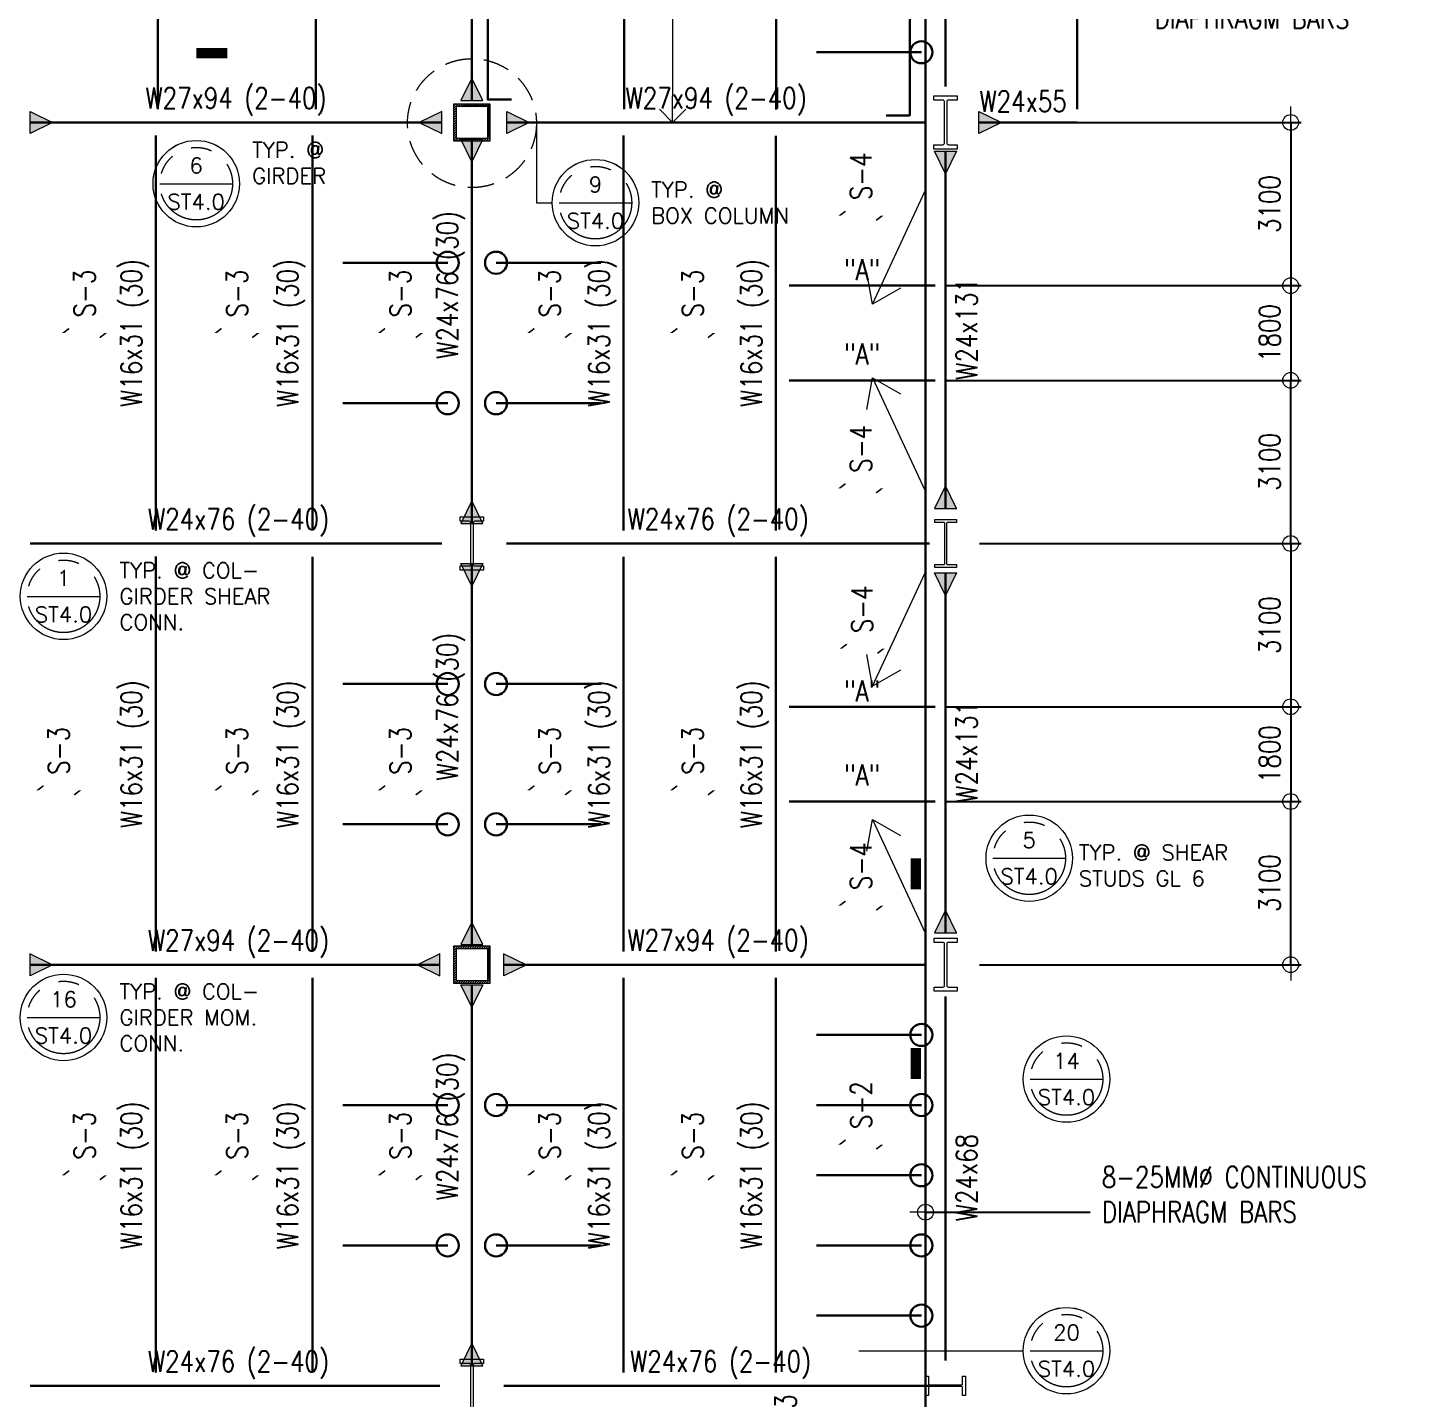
# Model space of a CAD drawing. Header units: millimetres. Extents: x 713683 to 908490, y -16030 to 119854.
# Drawn here: x 766203 to 792601, y 13241 to 39274 of the extents above; entities that cross this region are included whole.
import ezdxf
from ezdxf.enums import TextEntityAlignment as Align

# ---------------------------------------------------------------- set-up
doc = ezdxf.new("R2010")
doc.units = ezdxf.units.MM
doc.header["$MEASUREMENT"] = 0
doc.linetypes.add('DASHED', pattern=[0.75, 0.5, -0.25])
doc.linetypes.add('PHANTOM2', pattern=[1.25, 0.625, -0.125, 0.125, -0.125, 0.125, -0.125])
doc.layers.get('0').update_dxf_attribs({"lineweight": 0})
for name, color, linetype, lineweight in [('HATCH', 8, 'Continuous', 5), ('S-ANNO-DIMS', 252, 'Continuous', 5), ('S-ANNO-MARK', 2, 'Continuous', 18), ('S-ANNO-NPLT', 7, 'Continuous', 15), ('S-Anno-Symb', 143, 'PHANTOM2', 15), ('S-BEAM', 5, 'Continuous', 30), ('S-BEAM-IDEN', 2, 'Continuous', 9), ('S-BRACE', 2, 'Continuous', 9), ('S-BRACING', 1, 'Continuous', 9), ('S-COLS', 2, 'Continuous', 20), ('S-CONN', 1, 'Continuous', 9), ('S_DRB', 4, 'Continuous', 30), ('SPOT DET.', 1, 'Continuous', 20)]:
    doc.layers.add(name, color=color, linetype=linetype, lineweight=lineweight)
doc.styles.add('1', font='simplex8.shx', dxfattribs={"width": 0.8, "height": 400})
doc.styles.add('ARIALNW', font='ARIALN.TTF')
doc.styles.add('ROMANSX', font='ROMANS.shx', dxfattribs={"height": 0.09375})
doc.styles.add('SIMPLEX', font='SIMPLEX.shx', dxfattribs={"width": 0.8, "height": 400})
doc.dimstyles.new('DIM 200', dxfattribs={"dimtxt": 0.36, "dimasz": 0.2, "dimexe": 0.1, "dimexo": 0, "dimgap": 0.08, "dimtad": 1, "dimlfac": 2, "dimrnd": 0.005, "dimzin": 1, "dimdsep": 46, "dimtxsty": 'ARIALNW', "dimcen": 0.09, "dimclrd": 6, "dimclre": 6, "dimclrt": 13, "dimadec": 0, "dimazin": 0, "dimtfac": 1, "dimtofl": 0, "dimtmove": 2, "dimatfit": 3, "dimfxl": 1, "dimtolj": 1, "dimtzin": 0, "dimarcsym": 0})
doc.dimstyles.new('DIM_100', dxfattribs={"dimtxt": 400, "dimasz": 2, "dimexe": 100, "dimexo": 200, "dimgap": 200, "dimtad": 1, "dimdec": 0, "dimrnd": 1, "dimzin": 1, "dimdsep": 46, "dimtxsty": 'SIMPLEX', "dimblk1": 'ESCADIM_ARW', "dimblk2": 'ESCADIM_ARW', "dimsah": 1, "dimcen": 50, "dimclrd": 256, "dimclre": 256, "dimclrt": 52, "dimazin": 0, "dimtfac": 1, "dimtdec": 0, "dimtofl": 0, "dimtmove": 0, "dimatfit": 3, "dimldrblk": 'ESCADIM_ARW', "dimfxl": 1, "dimtolj": 1, "dimtzin": 0, "dimarcsym": 0})
doc.dimstyles.new('DIM_200', dxfattribs={"dimtxt": 400, "dimasz": 2, "dimexe": 200, "dimexo": 200, "dimgap": 200, "dimtad": 1, "dimdec": 0, "dimrnd": 1, "dimzin": 1, "dimdsep": 46, "dimtxsty": 'SIMPLEX', "dimblk1": 'ESCADIM_ARW', "dimblk2": 'ESCADIM_ARW', "dimsah": 1, "dimcen": 50, "dimclrd": 251, "dimclre": 251, "dimclrt": 52, "dimazin": 0, "dimtfac": 1, "dimtdec": 0, "dimtofl": 0, "dimtmove": 0, "dimatfit": 3, "dimldrblk": 'ESCADIM_ARW', "dimfxl": 1, "dimtolj": 1, "dimtzin": 0, "dimarcsym": 0})
doc.dimstyles.new('ESCA', dxfattribs={"dimtxt": 300, "dimasz": 1, "dimexe": 100, "dimexo": 100, "dimgap": 100, "dimtad": 1, "dimdec": 0, "dimrnd": 1, "dimdsep": 46, "dimtxsty": '1', "dimblk1": 'ESCADIM_ARW', "dimblk2": 'ESCADIM_ARW', "dimsah": 1, "dimcen": 50, "dimclrd": 256, "dimclre": 256, "dimclrt": 52, "dimadec": 0, "dimazin": 0, "dimtfac": 1, "dimtdec": 0, "dimtofl": 0, "dimtmove": 0, "dimatfit": 3, "dimldrblk": 'ESCADIM_ARW', "dimfxl": 1, "dimtolj": 1, "dimtzin": 0, "dimarcsym": 0})

# ---------------------------------------------------------------- blocks, each defined once
blk = doc.blocks.new('2F COLUMN LAYOUT')
at = {"layer": 'HATCH', "ltscale": 0.05}
h = blk.add_hatch(dxfattribs=at)
h.set_pattern_fill('ANSI31', color=256, scale=250, style=0)
h.set_pattern_definition([(45, (-536014.6, 18523.98), (-22.0970869, 22.0970869), [])])
h.paths.add_polyline_path([(34700, 39700), (35300, 39700), (35300, 40300), (34700, 40300)], flags=16)
h.paths.add_polyline_path([(34650, 39650), (35350, 39650), (35350, 40350), (34650, 40350)])
h = blk.add_hatch(dxfattribs=at)
h.set_pattern_fill('ANSI31', color=256, scale=250, style=0)
h.set_pattern_definition([(45, (-536014.6, 2523.98), (-22.0970869, 22.0970869), [])])
h.paths.add_polyline_path([(34700, 23700), (35300, 23700), (35300, 24300), (34700, 24300)], flags=16)
h.paths.add_polyline_path([(34650, 23650), (35350, 23650), (35350, 24350), (34650, 24350)])
at = {"layer": 'S-COLS', "elevation": 0}
for points in [[(44000, 39494), (43779, 39494), (43779, 39576), (43948, 39576, 0.414214), (43977, 39605), (43977, 40395, 0.414214), (43948, 40424), (43779, 40424), (43779, 40506), (44221, 40506), (44221, 40424), (44052, 40424, 0.414214), (44023, 40395), (44023, 39605, 0.414214), (44052, 39576), (44221, 39576), (44221, 39494), (44000, 39494)], [(35000, 31494), (34779, 31494), (34779, 31576), (34948, 31576, 0.414214), (34977, 31605), (34977, 32395, 0.414214), (34948, 32424), (34779, 32424), (34779, 32506), (35221, 32506), (35221, 32424), (35052, 32424, 0.414214), (35023, 32395), (35023, 31605, 0.414214), (35052, 31576), (35221, 31576), (35221, 31494), (35000, 31494)], [(44001, 24506), (44222, 24506), (44222, 24424), (44053, 24424, 0.414214), (44024, 24395), (44024, 23605, 0.414214), (44053, 23576), (44222, 23576), (44222, 23494), (43780, 23494), (43780, 23576), (43950, 23576, 0.414214), (43979, 23605), (43979, 24395, 0.414214), (43950, 24424), (43780, 24424), (43780, 24506), (44001, 24506)], [(35000, 15494), (34779, 15494), (34779, 15576), (34948, 15576, 0.414214), (34977, 15605), (34977, 16395, 0.414214), (34948, 16424), (34779, 16424), (34779, 16506), (35221, 16506), (35221, 16424), (35052, 16424, 0.414214), (35023, 16395), (35023, 15605, 0.414214), (35052, 15576), (35221, 15576), (35221, 15494), (35000, 15494)]]:
    blk.add_lwpolyline(points, format="xyb", dxfattribs=at)
for points in [[(34650, 39650), (35350, 39650), (35350, 40350), (34650, 40350)], [(34700, 39700), (35300, 39700), (35300, 40300), (34700, 40300)], [(34650, 23650), (35350, 23650), (35350, 24350), (34650, 24350)], [(34700, 23700), (35300, 23700), (35300, 24300), (34700, 24300)]]:
    blk.add_lwpolyline(points, close=True, dxfattribs=at)
at = {"layer": 'S-COLS', "ltscale": 0.5, "elevation": 0}
for points in [[(44000, 32457), (44206, 32457), (44206, 32399), (44037, 32399, 0.414214), (44016, 32377), (44016, 31623, 0.414214), (44037, 31601), (44206, 31601), (44206, 31543), (43794, 31543), (43794, 31601), (43963, 31601, 0.414214), (43984, 31623), (43984, 32377, 0.414214), (43963, 32399), (43794, 32399), (43794, 32457), (44000, 32457)], [(44381, 16000), (44381, 15815), (44323, 15815), (44323, 15966, 0.414214), (44305, 15984), (43695, 15984, 0.414214), (43677, 15966), (43677, 15815), (43619, 15815), (43619, 16185), (43677, 16185), (43677, 16034, 0.414214), (43695, 16016), (44305, 16016, 0.414214), (44323, 16034), (44323, 16185), (44381, 16185), (44381, 16000)]]:
    blk.add_lwpolyline(points, format="xyb", dxfattribs=at)
blk = doc.blocks.new('Bubble')
at = {"layer": 'S-ANNO-NPLT'}
blk.add_circle((0, 0), 0.2608, dxfattribs=at)
at = {"layer": 'S-Anno-Symb', "color": 0}
blk.add_line((-0.2188, 0), (0.2188, 0), dxfattribs=at)
blk.add_circle((0, 0), 0.2187, dxfattribs=at)
at = {"layer": 'S-Anno-Symb', "style": 'ROMANSX'}
for tag, p in [('1', (0, 0.1094)), ('S1', (0, -0.1094))]:
    blk.add_attdef(tag, text='', height=0.0937, dxfattribs=at).set_placement(p, align=Align.MIDDLE_CENTER)
at = {"layer": 'S-Anno-Symb', "style": 'ROMANSX', "width": 1.018385, "flags": 8}
blk.add_attdef('LONG', text='', height=0.0937, dxfattribs=at).set_placement((-0.1796, -0.1249), (0.1796, -0.1249), align=Align.FIT)
blk = doc.blocks.new('ESCADIM_ARW')
at = {"color": 7}
blk.add_line((-150, 0), (150, 0), dxfattribs=at)
blk.add_circle((0, 0), 75, dxfattribs=at)
blk = doc.blocks.new('*D27')
at = {"layer": 'Defpoints', "color": 0, "ltscale": 0.05, "transparency": 16777216}
for p in [(783441, 26376, 0), (783441, 24576, 0), (790197, 24576)]:
    blk.add_point(p, dxfattribs=at)
at = {"layer": 'S-ANNO-DIMS', "color": 251, "lineweight": -2, "ltscale": 0.05, "transparency": 16777216}
for p, q in [((783641, 26376), (790397, 26376)), ((790197, 26374), (790197, 24578)), ((783641, 24576), (790397, 24576))]:
    blk.add_line(p, q, dxfattribs=at)
at = {"layer": 'S-ANNO-DIMS', "color": 251, "lineweight": -2, "ltscale": 0.05, "transparency": 16777216, "xscale": 2, "yscale": 2, "zscale": 2}
for p, rotation in [((790197, 26376), 90), ((790197, 24576), 270)]:
    blk.add_blockref('ESCADIM_ARW', p, dxfattribs=dict(at, rotation=rotation))
at = {"layer": 'S-ANNO-DIMS', "color": 52, "ltscale": 0.05, "transparency": 16777216, "insert": (789797, 25476), "char_height": 400, "attachment_point": 5, "rotation": 90, "style": 'SIMPLEX'}
blk.add_mtext('\\A1;1800', dxfattribs=at)
blk = doc.blocks.new('*D28')
at = {"layer": 'Defpoints', "color": 0, "ltscale": 0.05, "transparency": 16777216}
for p in [(783441, 24576, 0), (790197, 24576), (784083, 21476, 0)]:
    blk.add_point(p, dxfattribs=at)
at = {"layer": 'S-ANNO-DIMS', "color": 251, "lineweight": -2, "ltscale": 0.05, "transparency": 16777216}
for p, q in [((783641, 24576), (790397, 24576)), ((790197, 21478), (790197, 24574)), ((784283, 21476), (790397, 21476))]:
    blk.add_line(p, q, dxfattribs=at)
at = {"layer": 'S-ANNO-DIMS', "color": 251, "lineweight": -2, "ltscale": 0.05, "transparency": 16777216, "xscale": 2, "yscale": 2, "zscale": 2}
for p, rotation in [((790197, 24576), 90), ((790197, 21476), 270)]:
    blk.add_blockref('ESCADIM_ARW', p, dxfattribs=dict(at, rotation=rotation))
at = {"layer": 'S-ANNO-DIMS', "color": 52, "ltscale": 0.05, "transparency": 16777216, "insert": (789797, 23026), "char_height": 400, "attachment_point": 5, "rotation": 90, "style": 'SIMPLEX'}
blk.add_mtext('\\A1;3100', dxfattribs=at)
blk = doc.blocks.new('*D29')
at = {"layer": 'Defpoints', "color": 0, "ltscale": 0.05, "transparency": 16777216}
for p in [(784083, 29476, 0), (783441, 26376, 0), (790197, 26376)]:
    blk.add_point(p, dxfattribs=at)
at = {"layer": 'S-ANNO-DIMS', "color": 251, "lineweight": -2, "ltscale": 0.05, "transparency": 16777216}
for p, q in [((784283, 29476), (790397, 29476)), ((790197, 29474), (790197, 26378)), ((783641, 26376), (790397, 26376))]:
    blk.add_line(p, q, dxfattribs=at)
at = {"layer": 'S-ANNO-DIMS', "color": 251, "lineweight": -2, "ltscale": 0.05, "transparency": 16777216, "xscale": 2, "yscale": 2, "zscale": 2}
for p, rotation in [((790197, 29476), 90), ((790197, 26376), 270)]:
    blk.add_blockref('ESCADIM_ARW', p, dxfattribs=dict(at, rotation=rotation))
at = {"layer": 'S-ANNO-DIMS', "color": 52, "ltscale": 0.05, "transparency": 16777216, "insert": (789797, 27926), "char_height": 400, "attachment_point": 5, "rotation": 90, "style": 'SIMPLEX'}
blk.add_mtext('\\A1;3100', dxfattribs=at)
blk = doc.blocks.new('*D30')
at = {"layer": 'Defpoints', "color": 0, "ltscale": 0.05, "transparency": 16777216}
for p in [(783441, 32576, 0), (790197, 32576), (784083, 29476, 0)]:
    blk.add_point(p, dxfattribs=at)
at = {"layer": 'S-ANNO-DIMS', "color": 251, "lineweight": -2, "ltscale": 0.05, "transparency": 16777216}
for p, q in [((783641, 32576), (790397, 32576)), ((790197, 29478), (790197, 32574)), ((784283, 29476), (790397, 29476))]:
    blk.add_line(p, q, dxfattribs=at)
at = {"layer": 'S-ANNO-DIMS', "color": 251, "lineweight": -2, "ltscale": 0.05, "transparency": 16777216, "xscale": 2, "yscale": 2, "zscale": 2}
for p, rotation in [((790197, 32576), 90), ((790197, 29476), 270)]:
    blk.add_blockref('ESCADIM_ARW', p, dxfattribs=dict(at, rotation=rotation))
at = {"layer": 'S-ANNO-DIMS', "color": 52, "ltscale": 0.05, "transparency": 16777216, "insert": (789797, 31026), "char_height": 400, "attachment_point": 5, "rotation": 90, "style": 'SIMPLEX'}
blk.add_mtext('\\A1;3100', dxfattribs=at)
blk = doc.blocks.new('*D31')
at = {"layer": 'Defpoints', "color": 0, "ltscale": 0.05, "transparency": 16777216}
for p in [(783441, 34376, 0), (783441, 32576, 0), (790197, 32576)]:
    blk.add_point(p, dxfattribs=at)
at = {"layer": 'S-ANNO-DIMS', "color": 251, "lineweight": -2, "ltscale": 0.05, "transparency": 16777216}
for p, q in [((783641, 34376), (790397, 34376)), ((790197, 34374), (790197, 32578)), ((783641, 32576), (790397, 32576))]:
    blk.add_line(p, q, dxfattribs=at)
at = {"layer": 'S-ANNO-DIMS', "color": 251, "lineweight": -2, "ltscale": 0.05, "transparency": 16777216, "xscale": 2, "yscale": 2, "zscale": 2}
for p, rotation in [((790197, 34376), 90), ((790197, 32576), 270)]:
    blk.add_blockref('ESCADIM_ARW', p, dxfattribs=dict(at, rotation=rotation))
at = {"layer": 'S-ANNO-DIMS', "color": 52, "ltscale": 0.05, "transparency": 16777216, "insert": (789797, 33476), "char_height": 400, "attachment_point": 5, "rotation": 90, "style": 'SIMPLEX'}
blk.add_mtext('\\A1;1800', dxfattribs=at)
blk = doc.blocks.new('*D32')
at = {"layer": 'Defpoints', "color": 0, "ltscale": 0.05, "transparency": 16777216}
for p in [(784083, 37476, 0), (783441, 34376, 0), (790197, 34376)]:
    blk.add_point(p, dxfattribs=at)
at = {"layer": 'S-ANNO-DIMS', "color": 251, "lineweight": -2, "ltscale": 0.05, "transparency": 16777216}
for p, q in [((784283, 37476), (790397, 37476)), ((790197, 37474), (790197, 34378)), ((783641, 34376), (790397, 34376))]:
    blk.add_line(p, q, dxfattribs=at)
at = {"layer": 'S-ANNO-DIMS', "color": 251, "lineweight": -2, "ltscale": 0.05, "transparency": 16777216, "xscale": 2, "yscale": 2, "zscale": 2}
for p, rotation in [((790197, 37476), 90), ((790197, 34376), 270)]:
    blk.add_blockref('ESCADIM_ARW', p, dxfattribs=dict(at, rotation=rotation))
at = {"layer": 'S-ANNO-DIMS', "color": 52, "ltscale": 0.05, "transparency": 16777216, "insert": (789797, 35926), "char_height": 400, "attachment_point": 5, "rotation": 90, "style": 'SIMPLEX'}
blk.add_mtext('\\A1;3100', dxfattribs=at)
blk = doc.blocks.new('_Open90')
at = {"color": 0, "linetype": 'ByBlock', "lineweight": -2}
for p, q in [((0, 0), (-1, 0)), ((-0.5, 0.5), (0, 0)), ((0, 0), (-0.5, -0.5))]:
    blk.add_line(p, q, dxfattribs=at)
blk = doc.blocks.new('*D36')
at = {"lineweight": -2, "ltscale": 0.5, "transparency": 16777216}
blk.add_line((38812, 46895), (38812, 40501), dxfattribs=at)
at = {"layer": 'Defpoints', "color": 0, "ltscale": 0.5, "transparency": 16777216}
for p in [(38812, 47395, 0), (38812, 40001, 0), (38812, 40001)]:
    blk.add_point(p, dxfattribs=at)
at = {"lineweight": -2, "ltscale": 0.5, "transparency": 16777216, "xscale": 500, "yscale": 500, "zscale": 500}
for p, rotation in [((38812, 47395), 90), ((38812, 40001), 270)]:
    blk.add_blockref('_Open90', p, dxfattribs=dict(at, rotation=rotation))
at = {"color": 52, "ltscale": 0.5, "transparency": 16777216, "char_height": 300, "attachment_point": 5, "rotation": 90, "style": '1'}
for s, insert in [("\\A1;ADD'L. 10MM%%C", (38383, 43698)), ('\\A1;@300MM O.C. ', (39212, 43698))]:
    blk.add_mtext(s, dxfattribs=dict(at, insert=insert))
blk = doc.blocks.new('2F FRAMING LAYOUT')
at = {"layer": 'S-CONN'}
for points in [[(23288, 32414), (23499, 32843), (23709, 32414)], [(15106, 31788), (15535, 31999), (15106, 32209)], [(22928, 31788), (22499, 31999), (22928, 32209)], [(24162, 31788), (24591, 31999), (24162, 32209)], [(33131, 31788), (33560, 31999), (33131, 32209)], [(23290, 31679), (23501, 31250), (23711, 31679)], [(32289, 31451), (32500, 31022), (32710, 31451)], [(32289, 24667), (32500, 25096), (32710, 24667)], [(23289, 24381), (23500, 24810), (23710, 24381)], [(23289, 23619), (23500, 23190), (23710, 23619)], [(32289, 23443), (32500, 23014), (32710, 23443)], [(32289, 16606), (32500, 17035), (32710, 16606)], [(23289, 16381), (23500, 16810), (23710, 16381)], [(15106, 15788), (15535, 15998), (15106, 16209)], [(22894, 15788), (22465, 15998), (22894, 16209)], [(24106, 15788), (24535, 15998), (24106, 16209)], [(23288, 15619), (23499, 15190), (23709, 15619)], [(23288, 8381), (23499, 8810), (23709, 8381)]]:
    blk.add_hatch(color=256, dxfattribs=at).paths.add_polyline_path(points)
at = {"layer": 'S-BEAM'}
for p, q in [((17532, 39749, 0), (17532, 32250, 0)), ((20538, 39749, 0), (20538, 32250, 0)), ((23500, 39737, 0), (23500, 32414, 0)), ((26391, 39749, 0), (26391, 32249, 0)), ((29283, 39749, 0), (29283, 32248, 0)), ((35002, 39750, 0), (35002, 32249, 0)), ((32500, 32683, 0), (32500, 39467, 0)), ((22928, 31999, 0), (15106, 32000, 0)), ((24160, 31999, 0), (32119, 32000, 0)), ((33131, 31999, 0), (35002, 31999, 0)), ((17497, 31750, 0), (17497, 24251, 0)), ((20469, 31750, 0), (20469, 24250, 0)), ((23501, 24381, 0), (23501, 31679, 0)), ((26383, 31749, 0), (26383, 24249, 0)), ((29276, 31748, 0), (29276, 24249, 0)), ((32501, 24667, 0), (32500, 31451, 0)), ((29526, 28900, 0), (32301, 28900, 0)), ((29526, 27100, 0), (32301, 27100, 0)), ((22928, 24000, 0), (15106, 24001, 0)), ((24160, 24000, 0), (32195, 24001, 0)), ((17497, 16250, 0), (17497, 23751, 0)), ((20469, 16250, 0), (20469, 23750, 0)), ((23500, 16381, 0), (23500, 23619, 0)), ((26383, 23749, 0), (26383, 16250, 0)), ((29276, 23749, 0), (29276, 16250, 0)), ((32500, 16606, 0), (32500, 23443, 0)), ((29526, 20900, 0), (32301, 20900, 0)), ((29526, 19100, 0), (32301, 19100, 0)), ((22894, 16000, 0), (15106, 16000, 0)), ((24106, 16000, 0), (32119, 16000, 0)), ((17497, 15750, 0), (17497, 8250, 0)), ((20469, 15750, 0), (20469, 8250, 0)), ((23500, 15619, 0), (23500, 8381, 0)), ((26383, 15750, 0), (26383, 8250, 0)), ((29276, 15750, 0), (29276, 8250, 0)), ((32500, 15394, 0), (32500, 8481, 0)), ((22894, 7999, 0), (15106, 7999, 0)), ((24104, 8000, 0), (32216, 8000, 0))]:
    blk.add_line(p, q, dxfattribs=at)
at = {"layer": 'S-CONN', "color": 1, "elevation": 0}
for points in [[(23709, 32414), (23499, 32843), (23288, 32414), (23710, 32414)], [(15106, 32209), (15535, 31999), (15106, 31788), (15106, 32210)], [(22928, 32209), (22499, 31999), (22928, 31788), (22928, 32210)], [(24162, 32209), (24591, 31999), (24162, 31788), (24162, 32210)], [(33131, 32209), (33560, 31999), (33131, 31788), (33131, 32210)], [(23711, 31679), (23501, 31250), (23290, 31679), (23712, 31679)], [(32710, 31451), (32500, 31022), (32289, 31451), (32711, 31451)], [(32710, 24667), (32500, 25096), (32289, 24667), (32711, 24667)], [(23710, 24381), (23500, 24810), (23289, 24381), (23711, 24381)], [(23710, 23619), (23500, 23190), (23289, 23619), (23711, 23619)], [(32710, 23443), (32500, 23014), (32289, 23443), (32711, 23443)], [(32710, 16606), (32500, 17035), (32289, 16606), (32711, 16606)], [(23710, 16381), (23500, 16810), (23289, 16381), (23711, 16381)], [(15106, 16209), (15535, 15998), (15106, 15788), (15106, 16210)], [(22894, 16209), (22465, 15998), (22894, 15788), (22894, 16210)], [(24106, 16209), (24535, 15998), (24106, 15788), (24106, 16210)], [(23709, 15619), (23499, 15190), (23288, 15619), (23710, 15619)], [(23709, 8381), (23499, 8810), (23288, 8381), (23710, 8381)]]:
    blk.add_lwpolyline(points, dxfattribs=at)
at = {"layer": 'S-BRACE', "ltscale": 0.5}
for points in [[(31111, 28546, 0), (32113, 30698, 0)], [(31111, 27150, 0), (32113, 24999, 0)], [(31112, 21292, 0), (32114, 23443, 0)], [(31112, 18757, 0), (32114, 16606, 0)]]:
    blk.add_leader(points, dimstyle='DIM 200', override={"dimasz": 500, "dimtad": 0, "dimclrd": 2, "dimldrblk": 'Open90', "dimfxl": 0.18}, dxfattribs=at)
blk = doc.blocks.new("ADD' L BARS")
at = {"layer": 'S_DRB'}
for p, q in [((41549.4, 41333.3, 0), (43539, 41333.3, 0)), ((41550, 22666.4, 0), (43539.6, 22666.4, 0)), ((41549.9, 21333.2, 0), (43539.5, 21333.2, 0)), ((41549.7, 19999.9, 0), (43539.3, 19999.9, 0)), ((41549.6, 18666.6, 0), (43539.2, 18666.6, 0)), ((41549.4, 17333.3, 0), (43539, 17333.3, 0))]:
    blk.add_line(p, q, dxfattribs=at)
at = {"layer": 'S_DRB', "color": 4, "elevation": 0}
for points in [[(35750, 40432.8), (35300, 40432.8), (35300, 55606.9), (35750, 55606.9)], [(42870.3, 40132.8), (43320.3, 40132.8), (43319, 55306.9), (42869, 55306.9)]]:
    blk.add_lwpolyline(points, dxfattribs=at)
at = {"layer": 'S_DRB'}
for centre in [(43539, 41333.3, 0), (43539.6, 22666.4, 0), (43539.5, 21333.2, 0), (43539.3, 19999.9, 0), (43539.2, 18666.6, 0), (43539, 17333.3, 0)]:
    blk.add_circle(centre, 210.4, dxfattribs=at)
at = {"layer": 'S-BEAM-IDEN', "insert": (47968.2, 42852.8, 0), "char_height": 400, "attachment_point": 1, "style": '1'}
blk.add_mtext_dynamic_manual_height_columns('5-25MM∅ CONTINUOUS \\PDIAPHRAGM BARS', width=8791.578, gutter_width=1, heights=[0], dxfattribs=at)
at = {"ltscale": 0.5}
dim = blk.add_linear_dim(base=(38811.8, 40001.4, 0), p1=(38811.8, 47394.5, 0), p2=(38811.8, 40001.4, 0), angle=270, text="ADD'L. 10MM%%C\\X@300MM O.C. ", dimstyle='DIM_100', override={"dimasz": 500, "dimexo": 100, "dimblk1": 'Open90', "dimblk2": 'Open90', "dimse1": 1, "dimse2": 1}, dxfattribs=at)
dim.commit()
dim.dimension.update_dxf_attribs({"geometry": '*D36', "text_midpoint": (38811.8, 43697.9, 0)})

msp = doc.modelspace()

# ---------------------------------------------------------------- linework, layer by layer
at = {"layer": 'S-ANNO-MARK'}
for points, elevation in [([(781738.34066, 35790.05075, 29.99952, 29.99952, 0), (781625.29634, 35703.04961, 0, 0, 0), (782434.87389, 35703.04961, 29.99952, 29.99952, 0), (782321.82956, 35616.04848, 0, 0, 0)], -0.00002), ([(766988.2976, 33562.08211, 29.99952, 29.99952, 0), (766875.25327, 33475.08097, 0, 0, 0), (767684.83082, 33475.08097, 29.99952, 29.99952, 0), (767571.78649, 33388.07984, 0, 0, 0)], 0), ([(769883.55524, 33562.28568, 29.99952, 29.99952, 0), (769770.51091, 33475.28454, 0, 0, 0), (770580.08846, 33475.28454, 29.99952, 29.99952, 0), (770467.04413, 33388.28341, 0, 0, 0)], -0.00001), ([(772991.35379, 33562.08211, 29.99952, 29.99952, 0), (772878.30946, 33475.08097, 0, 0, 0), (773687.88701, 33475.08097, 29.99952, 29.99952, 0), (773574.84269, 33388.07984, 0, 0, 0)], 0.00001), ([(775827.64426, 33562.08211, 29.99952, 29.99952, 0), (775714.59993, 33475.08097, 0, 0, 0), (776524.17748, 33475.08097, 29.99952, 29.99952, 0), (776411.13315, 33388.07984, 0, 0, 0)], 0.00002), ([(778542.42313, 33562.08211, 29.99952, 29.99952, 0), (778429.3788, 33475.08097, 0, 0, 0), (779238.95635, 33475.08097, 29.99952, 29.99952, 0), (779125.91203, 33388.07984, 0, 0, 0)], 0), ([(781738.00385, 30613.21702, 29.99952, 29.99952, 0), (781624.95952, 30526.21588, 0, 0, 0), (782434.53708, 30526.21588, 29.99952, 29.99952, 0), (782321.49275, 30439.21475, 0, 0, 0)], -0.00002), ([(781762.18286, 27564.39588, 29.99952, 29.99952, 0), (781649.13853, 27477.39475, 0, 0, 0), (782458.71608, 27477.39475, 29.99952, 29.99952, 0), (782345.67175, 27390.39362, 0, 0, 0)], -0.00001), ([(766500.2176, 24875.23535, 29.99952, 29.99952, 0), (766387.17327, 24788.23422, 0, 0, 0), (767196.75082, 24788.23422, 29.99952, 29.99952, 0), (767083.70649, 24701.23309, 0, 0, 0)], 0), ([(769883.55524, 24875.43893, 29.99952, 29.99952, 0), (769770.51091, 24788.43779, 0, 0, 0), (770580.08846, 24788.43779, 29.99952, 29.99952, 0), (770467.04413, 24701.43666, 0, 0, 0)], -0.00001), ([(772991.35379, 24875.23535, 29.99952, 29.99952, 0), (772878.30946, 24788.23422, 0, 0, 0), (773687.88701, 24788.23422, 29.99952, 29.99952, 0), (773574.84269, 24701.23309, 0, 0, 0)], 0.00001), ([(775827.64426, 24875.23535, 29.99952, 29.99952, 0), (775714.59993, 24788.23422, 0, 0, 0), (776524.17748, 24788.23422, 29.99952, 29.99952, 0), (776411.13315, 24701.23309, 0, 0, 0)], 0.00002), ([(778542.42313, 24875.23535, 29.99952, 29.99952, 0), (778429.3788, 24788.23422, 0, 0, 0), (779238.95635, 24788.23422, 29.99952, 29.99952, 0), (779125.91203, 24701.23309, 0, 0, 0)], 0), ([(781739.87893, 22685.09909, 29.99952, 29.99952, 0), (781626.8346, 22598.09796, 0, 0, 0), (782436.41215, 22598.09796, 29.99952, 29.99952, 0), (782323.36782, 22511.09683, 0, 0, 0)], -0.00001), ([(766988.2976, 17563.02103, 29.99952, 29.99952, 0), (766875.25327, 17476.01989, 0, 0, 0), (767684.83082, 17476.01989, 29.99952, 29.99952, 0), (767571.78649, 17389.01876, 0, 0, 0)], 0), ([(769883.55524, 17563.2246, 29.99952, 29.99952, 0), (769770.51091, 17476.22347, 0, 0, 0), (770580.08846, 17476.22347, 29.99952, 29.99952, 0), (770467.04413, 17389.22233, 0, 0, 0)], -0.00001), ([(772991.35379, 17563.02103, 29.99952, 29.99952, 0), (772878.30946, 17476.01989, 0, 0, 0), (773687.88701, 17476.01989, 29.99952, 29.99952, 0), (773574.84269, 17389.01876, 0, 0, 0)], 0.00001), ([(775827.64426, 17563.02103, 29.99952, 29.99952, 0), (775714.59993, 17476.01989, 0, 0, 0), (776524.17748, 17476.01989, 29.99952, 29.99952, 0), (776411.13315, 17389.01876, 0, 0, 0)], 0.00002), ([(778542.42313, 17563.02103, 29.99952, 29.99952, 0), (778429.3788, 17476.01989, 0, 0, 0), (779238.95635, 17476.01989, 29.99952, 29.99952, 0), (779125.91203, 17389.01876, 0, 0, 0)], 0)]:
    msp.add_lwpolyline(points, format="xyseb", dxfattribs=dict(at, elevation=elevation))
at = {"layer": 'S-ANNO-NPLT'}
for centre in [(769403.5, 36312.31403, 0), (776987.79502, 35951.31803, 0.00001), (766882.35346, 28473.38), (785229.67437, 23497.2198, -0.00001), (766882.35346, 20473.38), (785938.21437, 19303.06, -0.00001), (785938.21437, 14143.12, 0)]:
    msp.add_circle(centre, 821.36597, dxfattribs=at)
at = {"layer": 'S-Anno-Symb', "linetype": 'ByBlock'}
msp.add_line((781992.51535, 14143.12), (785116.8484, 14143.12), dxfattribs=at)
for points, elevation in [([(769403.5, 37133.68, 0, 0, 0), (769403.5, 38789.18817, 196.07256, 196.07256, 0), (769991.71768, 38789.18817, 0, 0, 0)], 0), ([(784408.3084, 23497.2198, 0, 0, 0), (783076.43343, 23497.2198, 196.07256, 196.07256, 0), (783076.43343, 22909.00212, 0, 0, 0)], -0.00001), ([(785116.8484, 19303.06, 0, 0, 0), (783076.43343, 19303.06, 196.07256, 196.07256, 0), (783076.43343, 19891.27768, 0, 0, 0)], -0.00001), ([(781992.51535, 14143.12, 0, 0, 0), (781992.51535, 12920.71777, 196.07256, 196.07256, 0), (782580.73303, 12920.71777, 0, 0, 0)], 0)]:
    msp.add_lwpolyline(points, format="xyseb", dxfattribs=dict(at, elevation=elevation))
at = {"layer": 'S-BRACING', "ltscale": 1000, "elevation": 0.00001}
msp.add_lwpolyline([(775866.42904, 37462.42611), (775866.42904, 35951.31803), (776166.42904, 35951.31803)], dxfattribs=at)
at = {"layer": 'S-COLS', "elevation": 0.00001}
msp.add_lwpolyline([(781739.87892, 18146.07049, 29.99952, 29.99952, 0), (781626.83459, 18059.06936, 0, 0, 0), (782436.41215, 18059.06936, 29.99952, 29.99952, 0), (782323.36782, 17972.06822, 0, 0, 0)], format="xyseb", dxfattribs=at)
at = {"layer": 'S_DRB'}
for p, q in [((772190.48767, 34809.35323, 0.00001), (774180.12066, 34809.35323, 0.00001)), ((777090.48767, 34809.35323, 0.00001), (775100.85469, 34809.35323, 0.00001)), ((772190.48767, 32142.68657, 0.00001), (774180.12066, 32142.68657, 0.00001)), ((777090.48767, 32142.68657, 0.00001), (775100.85469, 32142.68657, 0.00001)), ((772190.48767, 26809.35323, -0.00001), (774180.12066, 26809.35323, -0.00001)), ((777090.48767, 26809.35323, -0.00001), (775100.85469, 26809.35323, -0.00001)), ((772190.48767, 24142.68657, -0.00001), (774180.12066, 24142.68657, -0.00001)), ((777090.48767, 24142.68657, -0.00001), (775100.85469, 24142.68657, -0.00001)), ((772190.48767, 18809.35323, 0), (774180.12066, 18809.35323, 0)), ((777090.48767, 18809.35323, 0), (775100.85469, 18809.35323, 0)), ((772190.48767, 16142.68657, 0), (774180.12066, 16142.68657, 0)), ((777090.48767, 16142.68657, 0), (775100.85469, 16142.68657, 0))]:
    msp.add_line(p, q, dxfattribs=at)
at = {"layer": 'S_DRB', "color": 4, "elevation": 0}
msp.add_lwpolyline([(782809.50767, 9469.66256), (783259.50767, 9469.66256), (783259.50767, 53082.92387), (782809.50767, 53082.92387)], dxfattribs=at)
at = {"layer": 'S_DRB'}
for centre in [(774180.12066, 34809.35323, 0.00001), (775100.85469, 34809.35323, 0.00001), (774180.12066, 32142.68657, 0.00001), (775100.85469, 32142.68657, 0.00001), (774180.12066, 26809.35323, -0.00001), (775100.85469, 26809.35323, -0.00001), (774180.12066, 24142.68657, -0.00001), (775100.85469, 24142.68657, -0.00001), (774180.12066, 18809.35323, 0), (775100.85469, 18809.35323, 0), (774180.12066, 16142.68657, 0), (775100.85469, 16142.68657, 0)]:
    msp.add_circle(centre, 210.36702, dxfattribs=at)
at = {"layer": 'SPOT DET.', "linetype": 'DASHED', "ltscale": 1000}
msp.add_circle((774641.90053, 37462.42611, 0.00001), 1224.52852, dxfattribs=at)

# ---------------------------------------------------------------- block references
for name, p in [('2F COLUMN LAYOUT', (739640.48767, -2523.9801, 0)), ('2F FRAMING LAYOUT', (751140.17923, 5476.0199, 0.00001))]:
    msp.add_blockref(name, p)
at = {"layer": 'S-Anno-Symb', "xscale": 3149.760000000242, "yscale": 3149.760000000242, "zscale": 3149.760000000242}
for p, values in [((769403.5, 36312.31403, 0), {'1': '6', 'S1': 'ST4.0'}), ((776987.79502, 35951.31803, 0.00001), {'1': '9', 'S1': 'ST4.0'}), ((766882.35346, 28473.38), {'1': '1', 'S1': 'ST4.0'}), ((785229.67437, 23497.2198, -0.00001), {'1': '5', 'S1': 'ST4.0'}), ((766882.35346, 20473.38), {'1': '16', 'S1': 'ST4.0'}), ((785938.21437, 19303.06, -0.00001), {'1': '14', 'S1': 'ST4.0'}), ((785938.21437, 14143.12, 0), {'1': '20', 'S1': 'ST4.0'})]:
    msp.add_blockref('Bubble', p, dxfattribs=at).add_auto_attribs(values)
at = {"layer": 'S-BRACE'}
msp.add_blockref("ADD' L BARS", (739640.48767, -2523.9801, 0), dxfattribs=at)

# ---------------------------------------------------------------- texts
at = {"layer": 'S-ANNO-DIMS', "color": 52, "char_height": 400, "attachment_point": 5, "style": 'SIMPLEX'}
for s, insert in [('\\A1;W27x94 (2-40)', (770157.10783, 37875.77814, -0.00001)), ('\\A1;W27x94 (2-40)', (779279.97589, 37875.80655, -0.00001)), ('\\A1;W24x55', (785111.45785, 37875.35878, 0.00001)), ('\\A1;{\\W0.8;"A"}', (782053.9273, 34677.64822, -0.00002)), ('\\A1;{\\W0.8;"A"}', (782053.9273, 33077.64822, -0.00002)), ('\\A1;W24x76 (2-40)', (770205.57818, 29874.31109, -0.00001)), ('\\A1;W24x76 (2-40)', (779318.07217, 29875.39919, 0.00001)), ('\\A1;{\\W0.8;"A"}', (782053.9273, 26677.64822, -0.00002)), ('\\A1;{\\W0.8;"A"}', (782053.9273, 25077.64822, -0.00002)), ('\\A1;W27x94 (2-40)', (770204.46522, 21874.21095, -0.00001)), ('\\A1;W27x94 (2-40)', (779316.95921, 21875.29905, 0)), ('\\A1;W24x76 (2-40)', (770204.46521, 13874.21096, 0)), ('\\A1;W24x76 (2-40)', (779364.02652, 13875.29905, 0))]:
    msp.add_mtext(s, dxfattribs=dict(at, insert=insert))
at = {"layer": 'S-ANNO-DIMS', "color": 52, "char_height": 400, "attachment_point": 5, "rotation": 90, "style": 'SIMPLEX'}
for s, insert in [('\\A1;\\pxqc;S-4', (782030.08511, 36453.04961, -0.00002)), ('\\A1;W24x76 (30)', (774240.48767, 34390.26084, 0.00001)), ('\\A1;\\pxqc;S-3', (767280.04204, 34225.08097, 0)), ('\\A1;W16x31 (30)', (768237.43148, 33477.5676, 0)), ('\\A1;\\pxqc;S-3', (770175.29969, 34225.28454, -0.00001)), ('\\A1;W16x31 (30)', (771208.99482, 33477.5676, 0)), ('\\A1;\\pxqc;S-3', (773283.09824, 34225.08097, 0.00001)), ('\\A1;\\pxqc;S-3', (776119.38871, 34225.08097, 0.00002)), ('\\A1;W16x31 (30)', (777123.14559, 33477.5676, -0.00001)), ('\\A1;\\pxqc;S-3', (778834.16758, 34225.08097, 0)), ('\\A1;W16x31 (30)', (780016.60603, 33477.5676, -0.00001)), ('\\A1;W24x131', (784040.31178, 33552.94387, 0)), ('\\A1;\\pxqc;S-4', (782029.7483, 31276.21588, -0.00002)), ('\\A1;\\pxqc;S-4', (782053.9273, 28227.39475, -0.00001)), ('\\A1;W24x76 (30)', (774240.48767, 26379.83314, 0)), ('\\A1;W16x31 (30)', (768237.43148, 25476.33231, 0)), ('\\A1;W16x31 (30)', (771208.99482, 25476.12561, 0)), ('\\A1;W16x31 (30)', (777123.14559, 25475.71422, 0)), ('\\A1;W16x31 (30)', (780016.60603, 25475.51295, 0)), ('\\A1;W24x131', (784039.76682, 25518.9601, -0.00001)), ('\\A1;\\pxqc;S-3', (766791.96204, 25538.23422, 0)), ('\\A1;\\pxqc;S-3', (770175.29969, 25538.43779, -0.00001)), ('\\A1;\\pxqc;S-3', (773283.09824, 25538.23422, 0.00001)), ('\\A1;\\pxqc;S-3', (776119.38871, 25538.23422, 0.00002)), ('\\A1;\\pxqc;S-3', (778834.16758, 25538.23422, 0)), ('\\A1;\\pxqc;S-4', (782029.79673, 23348.09796, -0.00001)), ('\\A1;W24x76 (30)', (774240.48767, 18404.55314, -0.00001)), ('\\A1;\\pxqc;{\\W0.8;S-2}', (782031.62337, 18809.06936, 0.00001)), ('\\A1;W16x31 (30)', (768237.43148, 17476.0199, -0.00001)), ('\\A1;W16x31 (30)', (771208.99482, 17476.0199, -0.00001)), ('\\A1;W16x31 (30)', (777123.14559, 17476.01989, 0)), ('\\A1;W16x31 (30)', (780016.60603, 17476.01989, 0)), ('\\A1;\\pxqc;S-3', (767280.04204, 18226.01989, 0)), ('\\A1;\\pxqc;S-3', (770175.29969, 18226.22347, -0.00001)), ('\\A1;\\pxqc;S-3', (773283.09824, 18226.01989, 0.00001)), ('\\A1;\\pxqc;S-3', (776119.38871, 18226.01989, 0.00002)), ('\\A1;\\pxqc;S-3', (778834.16758, 18226.01989, 0)), ('\\A1;W24x68', (784039.76682, 17431.7746, -0.00001)), ('\\A1;\\pxqc;S-3', (780600.97733, 12862.96319, 0))]:
    msp.add_mtext(s, dxfattribs=dict(at, insert=insert))
at = {"layer": 'S-Anno-Symb', "char_height": 295.29, "attachment_point": 4, "style": 'ROMANSX'}
for s, insert, width in [('TYP. @ \\PGIRDER', (770464.64597, 36706.37403, 0), 6780.3427625), ('TYP. @\\PBOX COLUMN', (778048.94099, 35951.31803, 0.00001), 6780.3427625), ('TYP. @ COL-\\PGIRDER SHEAR\\PCONN.', (767943.49943, 28473.38), 6780.3427625), ('TYP. @ SHEAR STUDS GL 6', (786173.66, 23360.32), 4093.5150308), ('TYP. @ COL-\\PGIRDER MOM. \\PCONN.', (767943.49943, 20473.38), 6780.3427625)]:
    msp.add_mtext(s, dxfattribs=dict(at, insert=insert, width=width))
at = {"layer": 'S-BEAM-IDEN', "insert": (786608.67364, 17643.72587, -0.00002), "char_height": 400, "attachment_point": 1, "style": '1'}
msp.add_mtext_dynamic_manual_height_columns('8-25MM∅ CONTINUOUS \\PDIAPHRAGM BARS', width=8791.57845, gutter_width=1, heights=[0], dxfattribs=at)

# ---------------------------------------------------------------- dimensions: what is measured, and where the dimension line sits
at = {"layer": 'S-ANNO-DIMS', "ltscale": 0.05}
for base, p1, p2, angle, picture, middle in [((790196.76591, 34376.0199, 0), (784082.85909, 37476.0199, 0), (783441.24858, 34376.0199, 0), 270, '*D32', (789796.76591, 35926.0199, 0)), ((790196.76591, 32576.0199, 0), (783441.24858, 34376.0199, 0), (783441.24858, 32576.0199, 0), 270, '*D31', (789796.76591, 33476.0199, 0)), ((790196.76591, 32576.0199, 0), (784082.85909, 29476.0199, 0), (783441.24858, 32576.0199, 0), 90, '*D30', (789796.76591, 31026.0199, 0)), ((790196.76591, 26376.0199, 0), (784082.85909, 29476.0199, 0), (783441.24858, 26376.0199, 0), 270, '*D29', (789796.76591, 27926.0199, 0)), ((790196.76591, 24576.0199, 0), (783441.24858, 26376.0199, 0), (783441.24858, 24576.0199, 0), 270, '*D27', (789796.76591, 25476.0199, 0)), ((790196.76591, 24576.0199, 0), (784082.85909, 21476.0199, 0.00001), (783441.24858, 24576.0199, 0), 90, '*D28', (789796.76591, 23026.0199, 0))]:
    dim = msp.add_linear_dim(base=base, p1=p1, p2=p2, angle=angle, dimstyle='DIM_200', dxfattribs=at)
    dim.commit()
    dim.dimension.update_dxf_attribs({"geometry": picture, "text_midpoint": middle})

# ---------------------------------------------------------------- leaders
at = {"layer": 'S-ANNO-DIMS', "color": 4}
msp.add_leader([(783259.50767, 16773.9506, -0.00001), (786384.34144, 16773.9506, -0.00001)], dimstyle='ESCA', override={"dimasz": 2, "dimtad": 0, "dimfxl": 0.0625}, dxfattribs=at)

doc.saveas('drawing.dxf')
